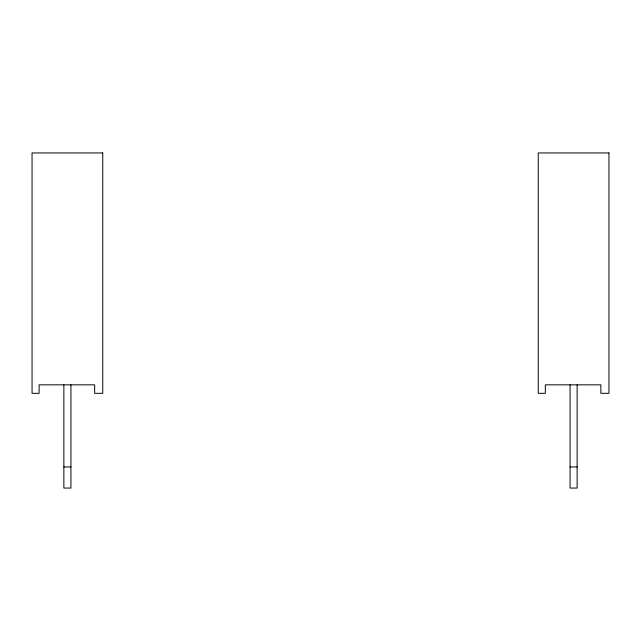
<?xml version="1.0" encoding="UTF-8"?>
<svg xmlns="http://www.w3.org/2000/svg" width="641" height="641" viewBox="0 0 641 641"><rect width="100%" height="100%" fill="white"/><g stroke="black" fill="none" stroke-linecap="round" stroke-linejoin="round"><path stroke-width="0.96" d="M63.868 466.944L70.935 466.944M570.065 466.944L577.132 466.944M577.132 384.832L577.132 488.057L570.065 488.057L570.065 384.832M70.935 384.832L70.935 488.057L63.868 488.057L63.868 384.832M102.752 152.943L32.05 152.943L32.05 393.318L39.117 393.318L39.117 384.832L94.66 384.832L94.66 393.318L102.752 393.318L102.752 152.943M608.95 152.943L538.248 152.943L538.248 393.318L545.323 393.318L545.323 384.832L600.857 384.832L600.857 393.318L608.95 393.318L608.95 152.943"/></g></svg>
